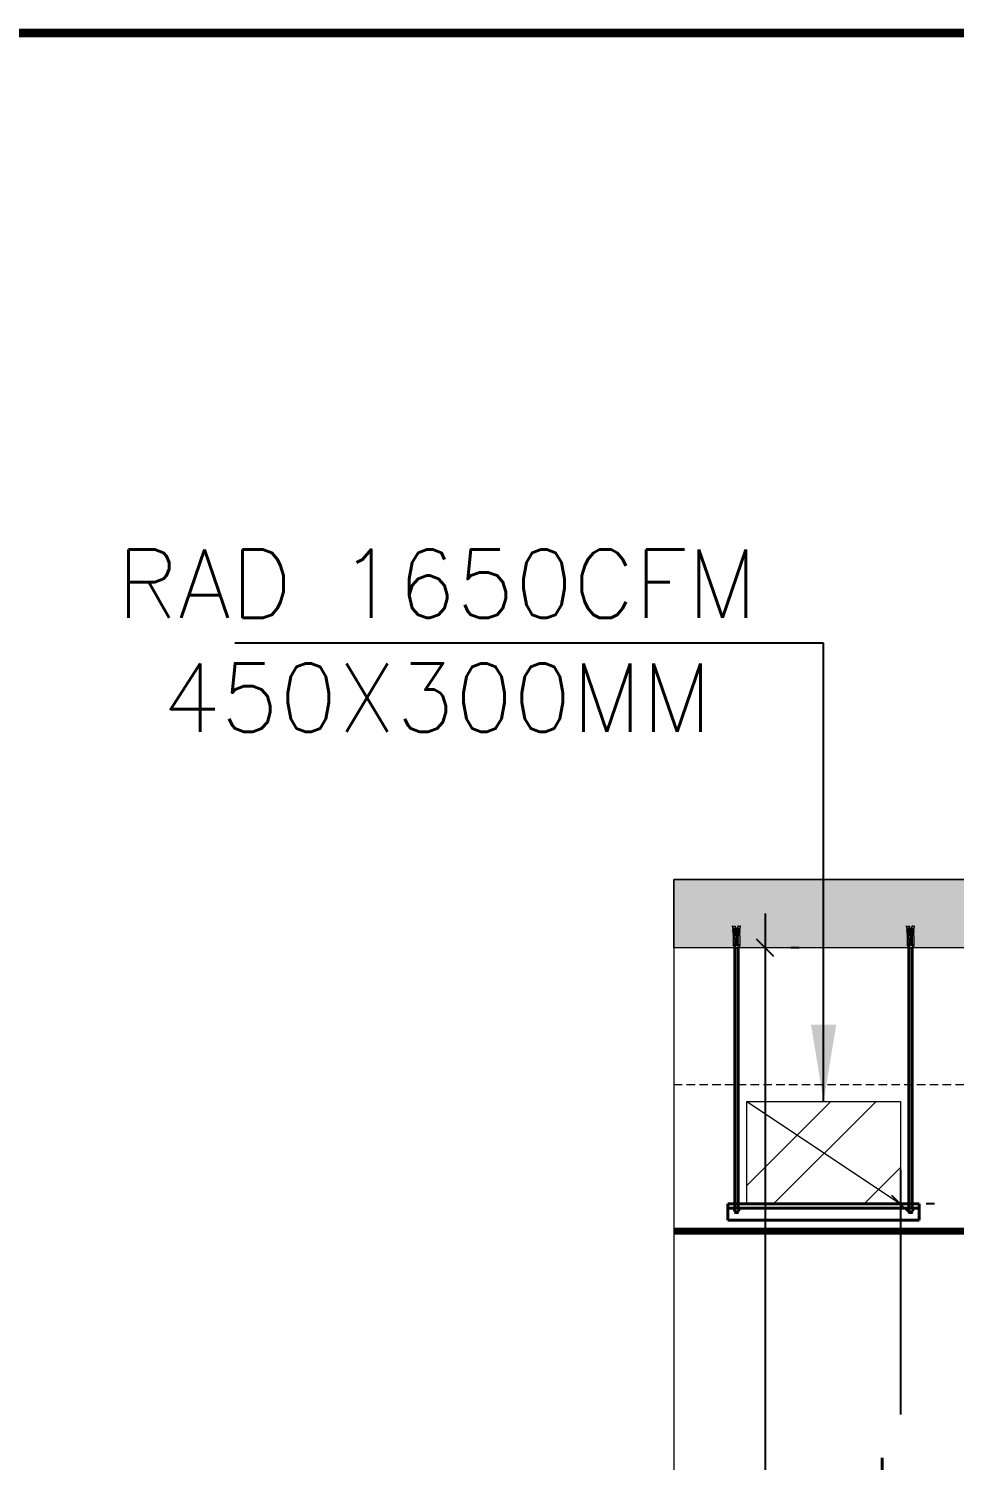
# Model space of a CAD drawing. Extents: x 2982526 to 3135339, y -1389320 to -1338265.
# Drawn here: x 2995342 to 2998053, y -1385128 to -1380936 of the extents above; entities that cross this region are included whole.
import ezdxf

# ---------------------------------------------------------------- set-up
doc = ezdxf.new("R2010")
doc.units = 0
doc.header["$MEASUREMENT"] = 0
doc.linetypes.add('1', pattern=[0, 0, 0])
doc.linetypes.add('HIDDEN', pattern=[0.375, 0.25, -0.125])
doc.layers.get('0').update_dxf_attribs({"color": 6, "linetype": '1'})
for name, color, linetype in [('HTL-COPPER PIPE', 6, 'Continuous'), ('MEP_HVAC_DRAIN_PIPE', 7, 'Continuous'), ('MEP_HVAC_SUPPLY_AIR_DUCT', 3, 'Continuous')]:
    doc.layers.add(name, color=color, linetype=linetype)
doc.layers.add('M_HVAC_DUCT SUPPORT', color=16, linetype='Continuous', lineweight=20, transparency=0.4)
doc.layers.add('MEP_HVAC_RA_DUCT', color=1, linetype='Continuous', lineweight=9)
doc.styles.add('ARIAL', font='arial.ttf')
doc.dimstyles.get("Standard").update_dxf_attribs({"dimscale": 1.5, "dimtxt": 150, "dimasz": 150, "dimexe": 100, "dimexo": 100, "dimgap": 0.25, "dimtad": 0, "dimdec": 0, "dimzin": 0, "dimdsep": 46, "dimtxsty": 'ARIAL', "dimcen": 0.09, "dimdle": 100, "dimclrd": 7, "dimclre": 7, "dimclrt": 7, "dimadec": 0, "dimazin": 0, "dimtfac": 1, "dimtdec": 0, "dimtofl": 0, "dimtmove": 0, "dimatfit": 3, "dimfxl": 1, "dimtolj": 1, "dimtzin": 0, "dimarcsym": 0})
doc.dimstyles.new('TEXT', dxfattribs={"dimscale": 0, "dimtxt": 500, "dimasz": 100, "dimexe": 75, "dimexo": 100, "dimgap": 50, "dimtad": 0, "dimdec": 0, "dimzin": 0, "dimdsep": 46, "dimtxsty": 'ARIAL', "dimblk": 'OBLIQUE', "dimcen": 0.09, "dimdle": 100, "dimclrd": 256, "dimclre": 256, "dimclrt": 6, "dimadec": 0, "dimazin": 0, "dimtfac": 1, "dimtdec": 0, "dimtofl": 0, "dimtmove": 2, "dimatfit": 3, "dimfxl": 1, "dimfrac": 2, "dimtolj": 1, "dimtzin": 0, "dimarcsym": 0})

# ---------------------------------------------------------------- blocks, each defined once
blk = doc.blocks.new('_Oblique')
at = {"color": 0, "linetype": 'ByBlock', "lineweight": -2}
blk.add_line((-0.5, -0.5), (0.5, 0.5), dxfattribs=at)
blk = doc.blocks.new('*D43')
at = {"layer": 'Defpoints', "color": 0, "linetype": 'ByBlock', "transparency": 16777216}
for p in [(2997499.2, -1383627.5), (2997499.2, -1383627.5), (2997114.6, -1387007.5)]:
    blk.add_point(p, dxfattribs=at)
at = {"layer": 'HTL-COPPER PIPE', "color": 8, "linetype": 'ByBlock', "lineweight": -2, "transparency": 16777216}
for p, q in [((2997499.2, -1383527.5), (2997499.2, -1385188.9)), ((2997499.2, -1387107.5), (2997499.2, -1386231.8))]:
    blk.add_line(p, q, dxfattribs=at)
at = {"layer": 'HTL-COPPER PIPE', "color": 253, "linetype": 'ByBlock', "lineweight": -2, "transparency": 16777216}
for p, q in [((2997599.2, -1383627.5), (2997574.2, -1383627.5)), ((2997214.6, -1387007.5), (2997574.2, -1387007.5))]:
    blk.add_line(p, q, dxfattribs=at)
at = {"layer": 'HTL-COPPER PIPE', "color": 8, "linetype": 'ByBlock', "lineweight": -2, "transparency": 16777216, "xscale": 50, "yscale": 50, "zscale": 50}
for p, rotation in [((2997499.2, -1383627.5), 90), ((2997499.2, -1387007.5), 270)]:
    blk.add_blockref('_Oblique', p, dxfattribs=dict(at, rotation=rotation))
at = {"layer": 'HTL-COPPER PIPE', "color": 8, "linetype": 'ByBlock', "lineweight": 0, "transparency": 16777216, "insert": (2997499.2, -1385710.4), "char_height": 200, "attachment_point": 5, "rotation": 90, "style": 'ARIAL'}
blk.add_mtext('\\A1;{\\Fromans|c0;\\H0.75x;\\C7;B.O.SLAB\\P3380}', dxfattribs=at)
blk = doc.blocks.new('*D48')
at = {"layer": 'Defpoints', "color": 0, "linetype": 'ByBlock', "transparency": 16777216}
for p in [(2997895.5, -1384377.5), (2997895.5, -1384377.5), (2997829, -1387007.5)]:
    blk.add_point(p, dxfattribs=at)
at = {"layer": 'HTL-COPPER PIPE', "color": 8, "linetype": 'ByBlock', "lineweight": -2, "transparency": 16777216}
for p, q in [((2997895.5, -1384277.5), (2997895.5, -1384994.1)), ((2997895.5, -1387107.5), (2997895.5, -1386508.6))]:
    blk.add_line(p, q, dxfattribs=at)
at = {"layer": 'HTL-COPPER PIPE', "color": 253, "linetype": 'ByBlock', "lineweight": -2, "transparency": 16777216}
for p, q in [((2997995.5, -1384377.5), (2997970.5, -1384377.5)), ((2997929, -1387007.5), (2997970.5, -1387007.5))]:
    blk.add_line(p, q, dxfattribs=at)
at = {"layer": 'HTL-COPPER PIPE', "color": 8, "linetype": 'ByBlock', "lineweight": -2, "transparency": 16777216, "xscale": 50, "yscale": 50, "zscale": 50}
for p, rotation in [((2997895.5, -1384377.5), 90), ((2997895.5, -1387007.5), 270)]:
    blk.add_blockref('_Oblique', p, dxfattribs=dict(at, rotation=rotation))
at = {"layer": 'HTL-COPPER PIPE', "color": 8, "linetype": 'ByBlock', "lineweight": 0, "transparency": 16777216, "insert": (2998042.5, -1385751.3), "char_height": 200, "attachment_point": 5, "rotation": 90, "style": 'ARIAL'}
blk.add_mtext('\\A1;{\\Fromans|c0;\\H0.75011x;\\C7;B.O.\\C1;RA\\C7; DUCT\\P2630}', dxfattribs=at)
blk = doc.blocks.new('*U61')
at = {"layer": 'M_HVAC_DUCT SUPPORT', "color": 8, "linetype": 'Continuous', "ltscale": 500}
for p, q in [((-73463.1, 602242.4), (-73464.7, 602251.7)), ((-73464.7, 602251.7), (-73461.2, 602248.1)), ((-73461.2, 602248.1), (-73457.5, 602250.9)), ((-73457.5, 602250.9), (-73455.7, 602247.4)), ((-73455.7, 602247.4), (-73453.4, 602217.7)), ((-73450.1, 602247.4), (-73452.4, 602217.7)), ((-73448.3, 602250.9), (-73450.1, 602247.4)), ((-73444.6, 602248.1), (-73448.3, 602250.9)), ((-73441.1, 602251.7), (-73444.6, 602248.1)), ((-73442.7, 602242.4), (-73441.1, 602251.7)), ((-72953.3, 602242.4), (-72955, 602251.7)), ((-72955, 602251.7), (-72951.5, 602248.1)), ((-72951.5, 602248.1), (-72947.8, 602250.9)), ((-72947.8, 602250.9), (-72946, 602247.4)), ((-72946, 602247.4), (-72943.7, 602217.7)), ((-72940.4, 602247.4), (-72942.7, 602217.7)), ((-72938.6, 602250.9), (-72940.4, 602247.4)), ((-72934.9, 602248.1), (-72938.6, 602250.9)), ((-72931.4, 602251.7), (-72934.9, 602248.1)), ((-72933, 602242.4), (-72931.4, 602251.7)), ((-73463.5, 602242.4), (-73442.3, 602242.4)), ((-73462.6, 602238.6), (-73463.5, 602242.4)), ((-73463.5, 602238.6), (-73442.3, 602238.6)), ((-73462.6, 602234.8), (-73463.5, 602238.6)), ((-73463.5, 602234.8), (-73442.3, 602234.8)), ((-73462.6, 602231), (-73463.5, 602234.8)), ((-73463.1, 602231), (-73442.7, 602231)), ((-73462.2, 602227.1), (-73463.1, 602231)), ((-73443.2, 602227.1), (-73462.6, 602227.1)), ((-73461.8, 602223.3), (-73462.6, 602227.1)), ((-73462.2, 602227.1), (-73443.6, 602227.1)), ((-73462.2, 602223.3), (-73443.6, 602223.3)), ((-73462.2, 602195.2), (-73462.2, 602223.3)), ((-73458.1, 602223.3), (-73459.6, 602243.5)), ((-73459.1, 602244.3, 51366.3), (-73446.7, 602244.3, 51366.3)), ((-73458.9, 602213.1), (-73446.9, 602214)), ((-73458.9, 602213.1), (-73458.1, 602214)), ((-73458.1, 602212.3), (-73458.9, 602213.1)), ((-73458.9, 602211.4), (-73446.9, 602212.3)), ((-73458.9, 602211.4), (-73458.1, 602212.3)), ((-73458.1, 602210.6), (-73458.9, 602211.4)), ((-73458.9, 602209.7), (-73446.9, 602210.6)), ((-73458.9, 602209.7), (-73458.1, 602210.6)), ((-73458.1, 602208.9), (-73458.9, 602209.7)), ((-73458.9, 602208.1), (-73446.9, 602208.9)), ((-73458.9, 602208.1), (-73458.1, 602208.9)), ((-73458.1, 602207.2), (-73458.9, 602208.1)), ((-73458.9, 602206.4), (-73446.9, 602207.2)), ((-73458.9, 602206.4), (-73458.1, 602207.2)), ((-73458.1, 602205.5), (-73458.9, 602206.4)), ((-73458.9, 602204.7), (-73446.9, 602205.5)), ((-73458.9, 602204.7), (-73458.1, 602205.5)), ((-73458.1, 602214), (-73458.1, 602223.3)), ((-73447.7, 602214.8), (-73458.1, 602214.8)), ((-73458.1, 602214), (-73447.7, 602214.8)), ((-73458.1, 602214), (-73447.7, 602214.8)), ((-73458.1, 602212.3), (-73447.7, 602213.1)), ((-73458.1, 602210.6), (-73447.7, 602211.4)), ((-73458.1, 602208.9), (-73447.7, 602209.7)), ((-73458.1, 602207.2), (-73447.7, 602208.1)), ((-73458.1, 602205.5), (-73447.7, 602206.4)), ((-73452.4, 602217.7), (-73453.4, 602217.7)), ((-73447.7, 602223.3), (-73446.2, 602243.5)), ((-73447.7, 602214.8), (-73447.7, 602223.3)), ((-73446.9, 602214), (-73447.7, 602214.8)), ((-73447.7, 602213.1), (-73446.9, 602214)), ((-73446.9, 602212.3), (-73447.7, 602213.1)), ((-73447.7, 602211.4), (-73446.9, 602212.3)), ((-73446.9, 602210.6), (-73447.7, 602211.4)), ((-73447.7, 602209.7), (-73446.9, 602210.6)), ((-73446.9, 602208.9), (-73447.7, 602209.7)), ((-73447.7, 602208.1), (-73446.9, 602208.9)), ((-73446.9, 602207.2), (-73447.7, 602208.1)), ((-73447.7, 602206.4), (-73446.9, 602207.2)), ((-73446.9, 602205.5), (-73447.7, 602206.4)), ((-73447.7, 602204.7), (-73446.9, 602205.5)), ((-73444, 602223.3), (-73443.2, 602227.1)), ((-73443.6, 602227.1), (-73442.7, 602231)), ((-73443.6, 602223.3), (-73443.6, 602195.2)), ((-73443.2, 602238.6), (-73442.3, 602242.4)), ((-73443.2, 602234.8), (-73442.3, 602238.6)), ((-73443.2, 602231), (-73442.3, 602234.8)), ((-72953.8, 602242.4), (-72932.6, 602242.4)), ((-72952.9, 602238.6), (-72953.8, 602242.4)), ((-72953.8, 602238.6), (-72932.6, 602238.6)), ((-72952.9, 602234.8), (-72953.8, 602238.6)), ((-72953.8, 602234.8), (-72932.6, 602234.8)), ((-72952.9, 602231), (-72953.8, 602234.8)), ((-72953.3, 602231), (-72933, 602231)), ((-72952.5, 602227.1), (-72953.3, 602231)), ((-72933.5, 602227.1), (-72952.9, 602227.1)), ((-72952.1, 602223.3), (-72952.9, 602227.1)), ((-72952.5, 602227.1), (-72933.9, 602227.1)), ((-72952.5, 602223.3), (-72933.9, 602223.3)), ((-72952.5, 602195.2), (-72952.5, 602223.3)), ((-72948.3, 602223.3), (-72949.9, 602243.5)), ((-72949.4, 602244.3, 51366.3), (-72937, 602244.3, 51366.3)), ((-72949.2, 602213.1), (-72937.2, 602214)), ((-72949.2, 602213.1), (-72948.3, 602214)), ((-72948.3, 602212.3), (-72949.2, 602213.1)), ((-72949.2, 602211.4), (-72937.2, 602212.3)), ((-72949.2, 602211.4), (-72948.3, 602212.3)), ((-72948.3, 602210.6), (-72949.2, 602211.4)), ((-72949.2, 602209.7), (-72937.2, 602210.6)), ((-72949.2, 602209.7), (-72948.3, 602210.6)), ((-72948.3, 602208.9), (-72949.2, 602209.7)), ((-72949.2, 602208.1), (-72937.2, 602208.9)), ((-72949.2, 602208.1), (-72948.3, 602208.9)), ((-72948.3, 602207.2), (-72949.2, 602208.1)), ((-72949.2, 602206.4), (-72937.2, 602207.2)), ((-72949.2, 602206.4), (-72948.3, 602207.2)), ((-72948.3, 602205.5), (-72949.2, 602206.4)), ((-72949.2, 602204.7), (-72937.2, 602205.5)), ((-72949.2, 602204.7), (-72948.3, 602205.5)), ((-72948.3, 602214), (-72948.3, 602223.3)), ((-72938, 602214.8), (-72948.3, 602214.8)), ((-72948.3, 602214), (-72938, 602214.8)), ((-72948.3, 602214), (-72938, 602214.8)), ((-72948.3, 602212.3), (-72938, 602213.1)), ((-72948.3, 602210.6), (-72938, 602211.4)), ((-72948.3, 602208.9), (-72938, 602209.7)), ((-72948.3, 602207.2), (-72938, 602208.1)), ((-72948.3, 602205.5), (-72938, 602206.4)), ((-72942.7, 602217.7), (-72943.7, 602217.7)), ((-72938, 602223.3), (-72936.5, 602243.5)), ((-72938, 602214.8), (-72938, 602223.3)), ((-72937.2, 602214), (-72938, 602214.8)), ((-72938, 602213.1), (-72937.2, 602214)), ((-72937.2, 602212.3), (-72938, 602213.1)), ((-72938, 602211.4), (-72937.2, 602212.3)), ((-72937.2, 602210.6), (-72938, 602211.4)), ((-72938, 602209.7), (-72937.2, 602210.6)), ((-72937.2, 602208.9), (-72938, 602209.7)), ((-72938, 602208.1), (-72937.2, 602208.9)), ((-72937.2, 602207.2), (-72938, 602208.1)), ((-72938, 602206.4), (-72937.2, 602207.2)), ((-72937.2, 602205.5), (-72938, 602206.4)), ((-72938, 602204.7), (-72937.2, 602205.5)), ((-72934.3, 602223.3), (-72933.5, 602227.1)), ((-72933.9, 602227.1), (-72933, 602231)), ((-72933.9, 602223.3), (-72933.9, 602195.2)), ((-72933.5, 602238.6), (-72932.6, 602242.4)), ((-72933.5, 602234.8), (-72932.6, 602238.6)), ((-72933.5, 602231), (-72932.6, 602234.8)), ((-73461.3, 602193.8), (-73461.3, 602187.8)), ((-73444.5, 602193.8), (-73461.3, 602193.8)), ((-73460.3, 602187), (-73461.3, 602187.8)), ((-73445.5, 602187), (-73460.3, 602187)), ((-73459.3, 602197.9), (-73459.3, 602195.2)), ((-73447.3, 602197.9), (-73459.3, 602197.9)), ((-73458.1, 602203.8), (-73458.9, 602204.7)), ((-73458.9, 602203), (-73446.9, 602203.8)), ((-73458.9, 602203), (-73458.1, 602203.8)), ((-73458.1, 602202.1), (-73458.9, 602203)), ((-73458.9, 602201.3), (-73446.9, 602202.1)), ((-73458.9, 602201.3), (-73458.1, 602202.1)), ((-73458.1, 602200.4), (-73458.9, 602201.3)), ((-73458.9, 602199.6), (-73446.9, 602200.4)), ((-73458.9, 602199.6), (-73458.1, 602200.4)), ((-73458.1, 602198.7), (-73458.9, 602199.6)), ((-73458.9, 602197.9), (-73446.9, 602198.7)), ((-73458.9, 602197.9), (-73458.1, 602198.7)), ((-73458.9, 602197.9), (-73458.9, 602197.9)), ((-73458.1, 602203.8), (-73447.7, 602204.7)), ((-73458.1, 602202.1), (-73447.7, 602203)), ((-73458.1, 602200.4), (-73447.7, 602201.3)), ((-73458.1, 602198.7), (-73447.7, 602199.6)), ((-73457.1, 602193.8), (-73457.1, 602187.8)), ((-73448.7, 602193.8), (-73448.7, 602187.8)), ((-73446.9, 602203.8), (-73447.7, 602204.7)), ((-73447.7, 602203), (-73446.9, 602203.8)), ((-73446.9, 602202.1), (-73447.7, 602203)), ((-73447.7, 602201.3), (-73446.9, 602202.1)), ((-73446.9, 602200.4), (-73447.7, 602201.3)), ((-73447.7, 602199.6), (-73446.9, 602200.4)), ((-73446.9, 602198.7), (-73447.7, 602199.6)), ((-73447.7, 602197.9), (-73446.9, 602198.7)), ((-73447.3, 602197.9), (-73447.3, 602195.2)), ((-73445.5, 602187), (-73444.5, 602187.8)), ((-73444.5, 602193.8), (-73444.5, 602187.8)), ((-72951.5, 602193.8), (-72951.5, 602187.8)), ((-72934.8, 602193.8), (-72951.5, 602193.8)), ((-72950.6, 602187), (-72951.5, 602187.8)), ((-72935.8, 602187), (-72950.6, 602187)), ((-72949.6, 602197.9), (-72949.6, 602195.2)), ((-72937.6, 602197.9), (-72949.6, 602197.9)), ((-72948.3, 602203.8), (-72949.2, 602204.7)), ((-72949.2, 602203), (-72937.2, 602203.8)), ((-72949.2, 602203), (-72948.3, 602203.8)), ((-72948.3, 602202.1), (-72949.2, 602203)), ((-72949.2, 602201.3), (-72937.2, 602202.1)), ((-72949.2, 602201.3), (-72948.3, 602202.1)), ((-72948.3, 602200.4), (-72949.2, 602201.3)), ((-72949.2, 602199.6), (-72937.2, 602200.4)), ((-72949.2, 602199.6), (-72948.3, 602200.4)), ((-72948.3, 602198.7), (-72949.2, 602199.6)), ((-72949.2, 602197.9), (-72937.2, 602198.7)), ((-72949.2, 602197.9), (-72948.3, 602198.7)), ((-72949.2, 602197.9), (-72949.2, 602197.9)), ((-72948.3, 602203.8), (-72938, 602204.7)), ((-72948.3, 602202.1), (-72938, 602203)), ((-72948.3, 602200.4), (-72938, 602201.3)), ((-72948.3, 602198.7), (-72938, 602199.6)), ((-72947.4, 602193.8), (-72947.4, 602187.8)), ((-72939, 602193.8), (-72939, 602187.8)), ((-72937.2, 602203.8), (-72938, 602204.7)), ((-72938, 602203), (-72937.2, 602203.8)), ((-72937.2, 602202.1), (-72938, 602203)), ((-72938, 602201.3), (-72937.2, 602202.1)), ((-72937.2, 602200.4), (-72938, 602201.3)), ((-72938, 602199.6), (-72937.2, 602200.4)), ((-72937.2, 602198.7), (-72938, 602199.6)), ((-72938, 602197.9), (-72937.2, 602198.7)), ((-72937.6, 602197.9), (-72937.6, 602195.2)), ((-72935.8, 602187), (-72934.8, 602187.8)), ((-72934.8, 602193.8), (-72934.8, 602187.8))]:
    blk.add_line(p, q, dxfattribs=at)
at = {"layer": 'M_HVAC_DUCT SUPPORT', "color": 8, "lineweight": 40}
for p, q in [((-73457.9, 602187), (-73457.9, 601424.5)), ((-73447.9, 601424.5), (-73447.9, 602187)), ((-72948.2, 602187), (-72948.2, 601424.5)), ((-72943.2, 602187), (-72943.2, 602187)), ((-72943.2, 602187), (-72943.2, 602187)), ((-72938.2, 601424.5), (-72938.2, 602187)), ((-73478, 601437), (-73478, 601437)), ((-73478, 601437), (-73478, 601424.5)), ((-73478, 601389.3), (-73478, 601437)), ((-73478, 601437), (-72918, 601437)), ((-72918, 601437), (-73478, 601437)), ((-73478, 601424.5), (-73478, 601424.5)), ((-73478, 601424.5), (-73478, 601389.3)), ((-72918, 601424.5), (-73478, 601424.5)), ((-72918, 601424.5), (-73478, 601424.5)), ((-73457.9, 601437), (-73462.8, 601437)), ((-73462.8, 601437), (-73457.9, 601437)), ((-73457.9, 601424.5), (-73462.8, 601424.5)), ((-73462.8, 601424.5), (-73457.9, 601424.5)), ((-73448.2, 601437), (-73457.9, 601437)), ((-73457.9, 601437), (-73448.2, 601437)), ((-73448.2, 601424.5), (-73457.9, 601424.5)), ((-73457.9, 601424.5), (-73448.2, 601424.5)), ((-73448.2, 601437), (-73443.3, 601437)), ((-73443.3, 601437), (-73448.2, 601437)), ((-73448.2, 601424.5), (-73443.3, 601424.5)), ((-73443.3, 601424.5), (-73448.2, 601424.5)), ((-72947.9, 601437), (-72952.8, 601437)), ((-72952.8, 601437), (-72947.9, 601437)), ((-72947.9, 601424.5), (-72952.8, 601424.5)), ((-72952.8, 601424.5), (-72947.9, 601424.5)), ((-72938.2, 601437), (-72947.9, 601437)), ((-72947.9, 601437), (-72938.2, 601437)), ((-72938.2, 601424.5), (-72947.9, 601424.5)), ((-72947.9, 601424.5), (-72938.2, 601424.5)), ((-72938.2, 601437), (-72933.3, 601437)), ((-72933.3, 601437), (-72938.2, 601437)), ((-72938.2, 601424.5), (-72933.3, 601424.5)), ((-72933.3, 601424.5), (-72938.2, 601424.5)), ((-72918, 601437), (-72918, 601389.3)), ((-72918, 601424.5), (-72918, 601437)), ((-72918, 601437), (-72918, 601437)), ((-72918, 601389.3), (-72918, 601424.5)), ((-72918, 601424.5), (-72918, 601424.5)), ((-73478, 601389.3), (-73478, 601389.3)), ((-72918, 601389.3), (-73478, 601389.3)), ((-72918, 601389.3), (-73478, 601389.3)), ((-73453, 601390.1), (-73453, 601390.1)), ((-73453, 601390.1), (-73453, 601390.1)), ((-72943, 601390.1), (-72943, 601390.1)), ((-72943, 601390.1), (-72943, 601390.1)), ((-72918, 601389.3), (-72918, 601389.3))]:
    blk.add_line(p, q, dxfattribs=at)
at = {"layer": 'M_HVAC_DUCT SUPPORT', "color": 8}
for p, q in [((-73461.4, 601423.1), (-73461.4, 601417.1)), ((-73444.7, 601423.1), (-73461.4, 601423.1)), ((-73460, 601416.3), (-73461.4, 601417.1)), ((-73446.1, 601416.3), (-73460, 601416.3)), ((-73459.2, 601416.2), (-73457.6, 601416.3)), ((-73459.1, 601416.3), (-73459.2, 601416.2)), ((-73459.2, 601416.2), (-73458.2, 601415.5)), ((-73459, 601414.6), (-73447, 601415.5)), ((-73459, 601414.6), (-73458.2, 601415.5)), ((-73458.2, 601413.8), (-73459, 601414.6)), ((-73459, 601413), (-73447, 601413.8)), ((-73459, 601413), (-73458.2, 601413.8)), ((-73458.2, 601412.1), (-73459, 601413)), ((-73459, 601411.3), (-73447, 601412.1)), ((-73459, 601411.3), (-73458.2, 601412.1)), ((-73458.3, 601410.5), (-73459, 601411.3)), ((-73458.3, 601410.5), (-73447.1, 601410.5)), ((-73447.9, 601416.3), (-73458.2, 601416.3)), ((-73458.2, 601415.5), (-73447.9, 601416.3)), ((-73458.2, 601415.5), (-73447.9, 601416.3)), ((-73458.2, 601413.8), (-73447.9, 601414.6)), ((-73458.2, 601412.1), (-73447.9, 601413)), ((-73457.2, 601423.1), (-73457.2, 601417.1)), ((-73457, 601410.5), (-73447.9, 601411.3)), ((-73448.9, 601423.1), (-73448.9, 601417.1)), ((-73447, 601415.5), (-73447.9, 601416.3)), ((-73447.9, 601414.6), (-73447, 601415.5)), ((-73447, 601413.8), (-73447.9, 601414.6)), ((-73447.9, 601413), (-73447, 601413.8)), ((-73447, 601412.1), (-73447.9, 601413)), ((-73447.9, 601411.3), (-73447, 601412.1)), ((-73447.1, 601410.5), (-73447.9, 601411.3)), ((-73446.1, 601416.3), (-73444.7, 601417.1)), ((-73444.7, 601423.1), (-73444.7, 601417.1)), ((-72951.4, 601423.1), (-72951.4, 601417.1)), ((-72934.7, 601423.1), (-72951.4, 601423.1)), ((-72950, 601416.3), (-72951.4, 601417.1)), ((-72936.1, 601416.3), (-72950, 601416.3)), ((-72949.2, 601416.2), (-72947.6, 601416.3)), ((-72949.1, 601416.3), (-72949.2, 601416.2)), ((-72949.2, 601416.2), (-72948.2, 601415.5)), ((-72949, 601414.6), (-72937, 601415.5)), ((-72949, 601414.6), (-72948.2, 601415.5)), ((-72948.2, 601413.8), (-72949, 601414.6)), ((-72949, 601413), (-72937, 601413.8)), ((-72949, 601413), (-72948.2, 601413.8)), ((-72948.2, 601412.1), (-72949, 601413)), ((-72949, 601411.3), (-72937, 601412.1)), ((-72949, 601411.3), (-72948.2, 601412.1)), ((-72948.3, 601410.5), (-72949, 601411.3)), ((-72948.3, 601410.5), (-72937.1, 601410.5)), ((-72937.9, 601416.3), (-72948.2, 601416.3)), ((-72948.2, 601415.5), (-72937.9, 601416.3)), ((-72948.2, 601415.5), (-72937.9, 601416.3)), ((-72948.2, 601413.8), (-72937.9, 601414.6)), ((-72948.2, 601412.1), (-72937.9, 601413)), ((-72947.2, 601423.1), (-72947.2, 601417.1)), ((-72947, 601410.5), (-72937.9, 601411.3)), ((-72938.9, 601423.1), (-72938.9, 601417.1)), ((-72937, 601415.5), (-72937.9, 601416.3)), ((-72937.9, 601414.6), (-72937, 601415.5)), ((-72937, 601413.8), (-72937.9, 601414.6)), ((-72937.9, 601413), (-72937, 601413.8)), ((-72937, 601412.1), (-72937.9, 601413)), ((-72937.9, 601411.3), (-72937, 601412.1)), ((-72937.1, 601410.5), (-72937.9, 601411.3)), ((-72936.1, 601416.3), (-72934.7, 601417.1)), ((-72934.7, 601423.1), (-72934.7, 601417.1))]:
    blk.add_line(p, q, dxfattribs=at)
at = {"layer": 'M_HVAC_DUCT SUPPORT', "color": 8, "linetype": 'Continuous', "ltscale": 500}
for points in [[(-73442.9, 602193.8), (-73462.9, 602193.8), (-73462.9, 602195.2), (-73442.9, 602195.2)], [(-72933.2, 602193.8), (-72953.2, 602193.8), (-72953.2, 602195.2), (-72933.2, 602195.2)]]:
    blk.add_lwpolyline(points, close=True, dxfattribs=at)
at = {"layer": 'M_HVAC_DUCT SUPPORT', "color": 8}
for points in [[(-73443, 601423.1), (-73463.1, 601423.1), (-73463.1, 601424.5), (-73443, 601424.5)], [(-72933, 601423.1), (-72953.1, 601423.1), (-72953.1, 601424.5), (-72933, 601424.5)]]:
    blk.add_lwpolyline(points, close=True, dxfattribs=at)
at = {"layer": 'M_HVAC_DUCT SUPPORT', "color": 8, "linetype": 'Continuous', "ltscale": 500}
for centre, radius, start, end in [((-73458.8, 602243.5, 51366.3), 0.846, 110.7967, 184.4577), ((-73447, 602243.5, 51366.3), 0.846, 355.5423, 69.2033), ((-72949.1, 602243.5, 51366.3), 0.846, 110.7967, 184.4577), ((-72937.3, 602243.5, 51366.3), 0.846, 355.5423, 69.2033), ((-73459.2, 602190.1), 3.11, 227.7922, 312.2078), ((-73452.9, 602198.3), 11.3, 248.2539, 291.7739), ((-73446.6, 602190.1), 3.11, 227.7922, 312.2078), ((-72949.5, 602190.1), 3.11, 227.7922, 312.2078), ((-72943.2, 602198.3), 11.3, 248.2539, 291.7739), ((-72936.9, 602190.1), 3.11, 227.7922, 312.2078)]:
    blk.add_arc(centre, radius, start, end, dxfattribs=at)
at = {"layer": 'M_HVAC_DUCT SUPPORT', "color": 8}
for centre, radius, start, end in [((-73459.3, 601419.4, -8.6), 3.02, 230.7942, 312.8278), ((-73453.1, 601427.6, -8.6), 11.3, 248.2539, 291.7739), ((-73446.8, 601419.4, -8.6), 3.02, 227.1722, 309.2058), ((-72949.3, 601419.4, -8.6), 3.02, 230.7942, 312.8278), ((-72943.1, 601427.6, -8.6), 11.3, 248.2539, 291.7739), ((-72936.8, 601419.4, -8.6), 3.02, 227.1722, 309.2058)]:
    blk.add_arc(centre, radius, start, end, dxfattribs=at)

msp = doc.modelspace()

# ---------------------------------------------------------------- hatches: boundary and pattern name
at = {"layer": 'MEP_HVAC_DRAIN_PIPE', "lineweight": 0}
h = msp.add_hatch(dxfattribs=at)
h.set_pattern_fill('AR-CONC', color=8, scale=50)
h.set_pattern_definition([(50, (1515449.92, -1143111.6), (358.63009, -31.37607), [37.5, -412.5]), (355, (1515449.9, -1143111.6), (-69.37567, 376.09607), [30, -330]), (100.451444, (1515479.8, -1143114.2), (289.25442, 344.719995), [31.8701, -350.57106]), (46.1842, (1515449.9, -1143011.6), (533.62067, -82.75964), [56.25, -618.75]), (96.635635, (1515494.4, -1143018.5), (467.33097, 487.0593), [47.80517, -525.85688]), (351.184164, (1515449.9, -1143011.6), (467.33097, 487.0593), [45, -495]), (21, (1515499.92, -1143036.6), (298.453526, -201.309445), [37.5, -412.5]), (326, (1515499.9, -1143036.6), (121.65767, 362.57502), [30, -330]), (71.451445, (1515524.8, -1143053.37), (420.11119, 161.26558), [31.870095, -350.57106]), (37.5, (1515449.92, -1143111.59), (6.079928, 166.446927), [0, -326, 0, -335, 0, -331.25]), (7.5, (1515449.92, -1143111.6), (131.534769, 197.205856), [0, -191, 0, -318.5, 0, -126.25]), (327.5, (1515338.42, -1143111.59), (266.911218, -11.277436), [0, -125, 0, -390, 0, -517.5]), (317.5, (1515288.42, -1143111.6), (291.593085, 50.05249), [0, -162.5, 0, -259, 0, -367.5])])
h.paths.add_polyline_path([(2997231.5, -1383427.5), (3009531.5, -1383427.5), (3009531.5, -1383627.5), (2997231.5, -1383627.5)])
at = {"layer": 'MEP_HVAC_RA_DUCT', "lineweight": 0}
h = msp.add_hatch(dxfattribs=at)
h.set_pattern_fill('ANSI32', color=8, scale=750)
h.set_pattern_definition([(45, (818059.3, -1113186.92), (-198.873782, 198.873782), []), (45, (818191.88, -1113186.92), (-198.873782, 198.873782), [])])
h.paths.add_polyline_path([(2997895.5, -1384377.5), (2997445.5, -1384377.5), (2997445.5, -1384077.5), (2997895.5, -1384077.5)])

# ---------------------------------------------------------------- linework, layer by layer
at = {"layer": 'HTL-COPPER PIPE', "color": 8, "linetype": 'ByBlock', "lineweight": 0}
for points in [[(3009531.5, -1383427.5), (2997231.5, -1383427.5)], [(2997231.5, -1383427.5), (2997231.5, -1387007.5)], [(3009531.5, -1383627.5), (2997231.5, -1383627.5)]]:
    msp.add_lwpolyline(points, dxfattribs=at)
msp.add_lwpolyline([(2997231.5, -1383427.5), (3009531.5, -1383427.5), (3009531.5, -1383627.5), (2997231.5, -1383627.5)], close=True, dxfattribs=at)
at = {"layer": 'HTL-COPPER PIPE', "color": 8, "linetype": 'HIDDEN', "lineweight": 0, "ltscale": 100}
msp.add_lwpolyline([(2997231.5, -1384027.5), (3009531.5, -1384027.5)], dxfattribs=at)
at = {"layer": 'MEP_HVAC_RA_DUCT', "color": 8, "lineweight": 0, "const_width": 25}
msp.add_lwpolyline([(2995009.2, -1380948.6), (3010739.7, -1380948.6), (3010739.7, -1388147), (2995009.2, -1388147)], close=True, dxfattribs=at)
at = {"layer": 'MEP_HVAC_RA_DUCT', "lineweight": 0}
msp.add_lwpolyline([(2997895.5, -1384377.5), (2997445.5, -1384377.5), (2997445.5, -1384077.5), (2997895.5, -1384077.5)], close=True, dxfattribs=at)
msp.add_lwpolyline([(2997445.5, -1384077.5), (2997895.5, -1384377.5)], dxfattribs=at)
at = {"layer": 'MEP_HVAC_SUPPLY_AIR_DUCT', "color": 61, "lineweight": 0, "true_color": 0xe5e878, "const_width": 20}
msp.add_lwpolyline([(2997231.5, -1384457.2), (3009531.5, -1384457.2)], dxfattribs=at)

# ---------------------------------------------------------------- block references
at = {"layer": 'M_HVAC_DUCT SUPPORT', "lineweight": 0}
msp.add_blockref('*U61', (3070868.4, -1985814.5), dxfattribs=at)

# ---------------------------------------------------------------- texts
at = {"layer": 'MEP_HVAC_DRAIN_PIPE', "lineweight": 0, "insert": (2995270.2, -1382461.6), "char_height": 200, "attachment_point": 1, "style": 'ARIAL'}
msp.add_mtext_dynamic_manual_height_columns('\\pxqc;{\\Fromans|c0;\\C1;RAD\\C256; 1650CFM\\P450X300MM}', width=2536.26, gutter_width=1375, heights=[0], dxfattribs=at)

# ---------------------------------------------------------------- dimensions: what is measured, and where the dimension line sits
at = {"layer": 'HTL-COPPER PIPE', "color": 7, "linetype": 'ByBlock', "lineweight": 0}
for base, p1, p2, text, picture, middle in [((2997499.2, -1383627.5), (2997114.6, -1387007.5), (2997499.2, -1383627.5), '{\\Fromans|c0;\\H0.75x;\\C7;B.O.SLAB\\P<>}', '*D43', (2997499.2, -1385710.4)), ((2997895.5, -1384377.5), (2997829, -1387007.5), (2997895.5, -1384377.5), '{\\Fromans|c0;\\H0.75011x;\\C7;B.O.\\C1;RA\\C7; DUCT\\P<>}', '*D48', (2998042.5, -1385751.3))]:
    dim = msp.add_linear_dim(base=base, p1=p1, p2=p2, angle=90, text=text, dimstyle='TEXT', override={"dimscale": 1, "dimtxt": 200, "dimasz": 50, "dimclrd": 8, "dimclre": 253, "dimclrt": 8}, dxfattribs=at)
    dim.commit()
    dim.dimension.update_dxf_attribs({"geometry": picture, "text_midpoint": middle, "dimtype": 160})

# ---------------------------------------------------------------- leaders
at = {"layer": 'MEP_HVAC_DRAIN_PIPE', "lineweight": 0}
msp.add_leader([(2997670.5, -1384077.5), (2997670.5, -1382735.4), (2995945.8, -1382735.4)], dimstyle='Standard', override={"dimgap": 0.25, "dimtad": 0}, dxfattribs=at)

doc.saveas('drawing.dxf')
